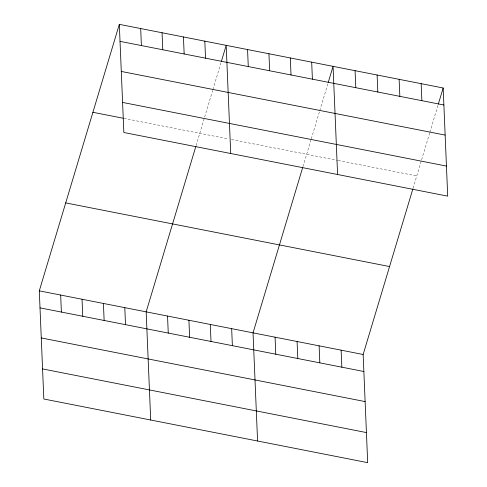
<?xml version="1.0" encoding="UTF-8"?>
<svg xmlns="http://www.w3.org/2000/svg" width="487" height="487" viewBox="0 0 487 487"><rect width="100%" height="100%" fill="white"/><g stroke="black" fill="none" stroke-linecap="round" stroke-linejoin="round"><path stroke-width="0.37" stroke-dasharray="2.44 1.83" d="M196.078 145.619L212.667 90.381M212.88 89.675L220.909 62.939M302.957 166.621L311.09 139.525M311.303 138.819L319.539 111.383M319.752 110.677L327.781 83.947M413.067 188.262L421.413 160.46M421.626 159.754L429.65 133.024M429.863 132.318L437.892 105.582M123.862 118.378L228.525 138.947M231.477 139.525L337.485 160.357M338.222 160.503L416.762 175.941"/><path stroke-width="0.73" d="M412.848 188.986L363.15 354.493L367.685 462.65L43.83 399.005L39.295 290.849L119.315 24.35L443.17 87.995L447.705 196.151L123.85 132.507L119.315 24.35M195.865 146.344L146.167 311.857L150.702 420.007M221.329 61.532L226.187 45.352L230.722 153.508M302.737 167.345L253.039 332.858L257.574 441.009M328.201 82.534L333.059 66.354L337.594 174.51M438.312 104.175L443.17 87.995M120.027 41.365L443.882 105.003M121.287 71.437L445.142 135.082M122.59 102.428L446.445 166.073M92.907 112.296L123.126 118.231M65.702 202.909L389.557 266.547M39.295 290.849L363.15 354.493M40.007 307.863L363.862 371.508M41.267 337.941L365.128 401.586M42.57 368.927L366.425 432.572M421.152 83.667L421.864 100.681M399.127 79.338L399.839 96.353M377.102 75.01L377.821 92.025M355.084 70.682L355.796 87.697M341.131 350.165L341.844 367.18M311.686 62.153L312.398 79.168M319.107 345.837L319.819 362.852M290.313 57.953L291.025 74.968M297.082 341.509L297.8 358.523M268.94 53.753L269.652 70.767M275.064 337.187L275.776 354.195M247.56 49.552L248.273 66.567M231.666 328.658L232.378 345.667M204.814 41.151L205.526 58.166M210.293 324.458L211.005 341.466M183.441 36.951L184.153 53.966M188.919 320.257L189.632 337.266M162.061 32.751L162.78 49.765M167.54 316.057L168.258 333.065M140.688 28.55L141.4 45.565M124.794 307.656L125.506 324.665M103.421 303.456L104.133 320.464M82.047 299.249L82.76 316.264M60.668 295.049L61.38 312.064"/></g></svg>
